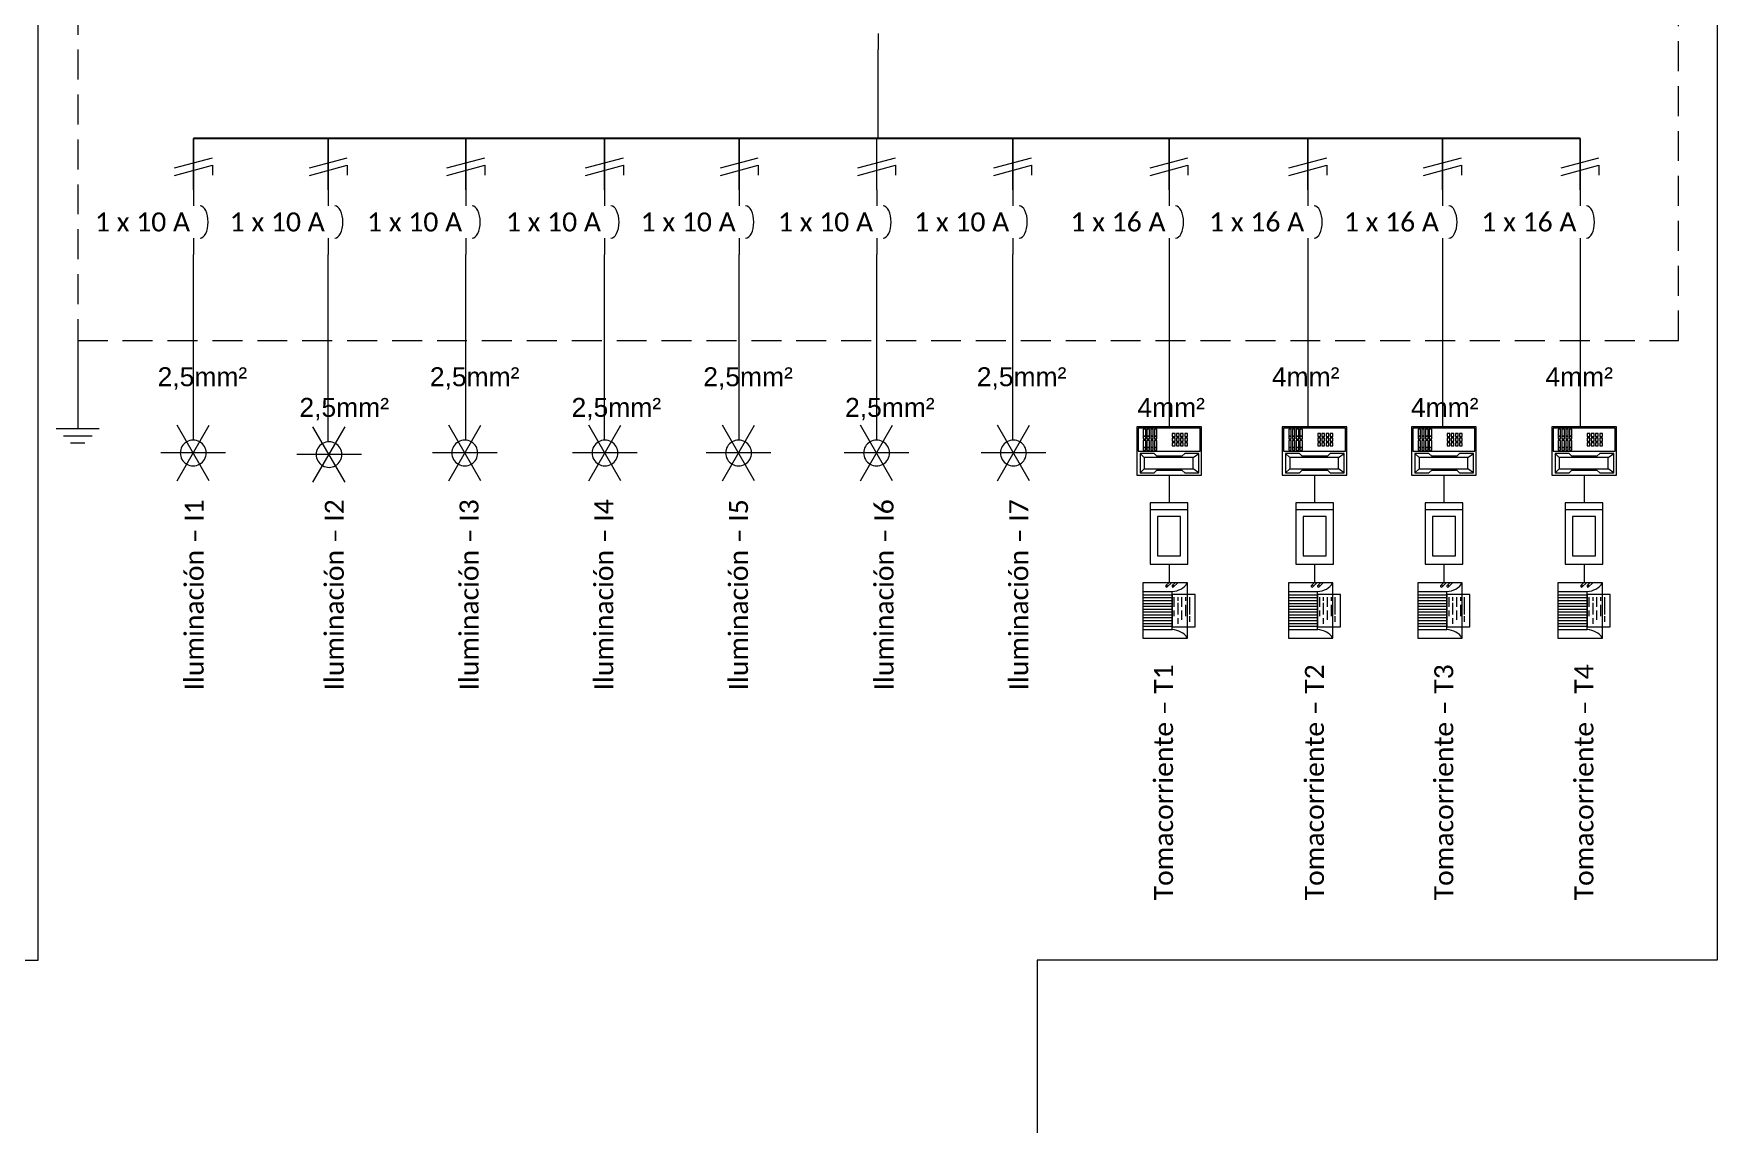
# Model space of a CAD drawing. Header units: inches. Extents: x 53 to 841, y 55 to 416.
# Drawn here: x 198.8 to 339.4, y 146.7 to 237.8 of the extents above; entities that cross this region are included whole.
import ezdxf

# ---------------------------------------------------------------- set-up
doc = ezdxf.new("R2010")
doc.units = ezdxf.units.IN
doc.header["$MEASUREMENT"] = 0
doc.linetypes.add('DASHED', pattern=[0.75, 0.5, -0.25])
for name, color, linetype in [('CONECTOR', 7, 'Continuous'), ('CONEX__ELÉCTRICAS_COMUNICACIÓN', 7, 'Continuous'), ('ELECTRICIDAD', 7, 'Continuous'), ('EQUIPO', 7, 'Continuous')]:
    doc.layers.add(name, color=color, linetype=linetype)
doc.styles.get("Standard").update_dxf_attribs({"font": 'arial.ttf'})

msp = doc.modelspace()

# ---------------------------------------------------------------- linework, layer by layer
at = {"lineweight": 30}
msp.add_line((327.93, 229), (212.16, 229), dxfattribs=at)
for p, q in [((212.16, 224.73), (212.16, 229)), ((223.41, 224.73), (223.41, 229)), ((234.89, 224.73), (234.89, 229)), ((246.48, 224.73), (246.48, 229)), ((257.73, 224.73), (257.73, 229)), ((280.56, 224.73), (280.56, 229)), ((293.61, 224.73), (293.61, 229)), ((305.2, 224.73), (305.2, 229)), ((316.45, 224.73), (316.45, 229)), ((327.93, 224.73), (327.93, 229))]:
    msp.add_line(p, q)
at = {"lineweight": 13}
for p, q in [((210.58, 226.56), (213.74, 227.4)), ((210.58, 225.92), (213.74, 226.77)), ((213.74, 226.77), (213.74, 225.96)), ((221.83, 226.56), (224.99, 227.4)), ((221.83, 225.92), (224.99, 226.77)), ((224.99, 226.77), (224.99, 225.96)), ((233.31, 226.56), (236.47, 227.4)), ((233.31, 225.92), (236.47, 226.77)), ((236.47, 226.77), (236.47, 225.96)), ((244.9, 226.56), (248.05, 227.4)), ((244.9, 225.92), (248.05, 226.77)), ((248.05, 226.77), (248.05, 225.96)), ((256.15, 226.56), (259.3, 227.4)), ((256.15, 225.92), (259.3, 226.77)), ((259.3, 226.77), (259.3, 225.96)), ((267.62, 226.56), (270.78, 227.4)), ((267.62, 225.92), (270.78, 226.77)), ((270.78, 226.77), (270.78, 225.96)), ((278.98, 226.56), (282.14, 227.4)), ((278.98, 225.92), (282.14, 226.77)), ((282.14, 226.77), (282.14, 225.96)), ((292.03, 226.56), (295.19, 227.4)), ((292.03, 225.92), (295.19, 226.77)), ((295.19, 226.77), (295.19, 225.96)), ((303.62, 226.56), (306.78, 227.4)), ((303.62, 225.92), (306.78, 226.77)), ((306.78, 226.77), (306.78, 225.96)), ((314.87, 226.56), (318.03, 227.4)), ((314.87, 225.92), (318.03, 226.77)), ((318.03, 226.77), (318.03, 225.96)), ((326.35, 226.56), (329.5, 227.4)), ((326.35, 225.92), (329.5, 226.77)), ((329.5, 226.77), (329.5, 225.96))]:
    msp.add_line(p, q, dxfattribs=at)
at = {"color": 165, "linetype": 'DASHED', "lineweight": 13, "ltscale": 5}
msp.add_lwpolyline([(202.49, 212.13), (336.14, 212.13), (336.14, 247.68), (202.49, 247.68)], close=True, dxfattribs=at)
at = {"layer": 'CONECTOR', "linetype": 'Continuous', "lineweight": 13}
for p, q in [((212.16, 203.81), (212.16, 219.33)), ((223.41, 203.68), (223.41, 219.33)), ((234.89, 203.81), (234.89, 219.33)), ((246.48, 203.81), (246.48, 219.33)), ((257.73, 203.81), (257.73, 219.33)), ((269.2, 203.81), (269.2, 219.33)), ((280.56, 203.81), (280.56, 219.33)), ((293.61, 219.33), (293.61, 204.93)), ((305.2, 219.33), (305.2, 204.93)), ((316.45, 219.33), (316.45, 204.93)), ((327.93, 219.33), (327.93, 204.93)), ((293.61, 200.88), (293.61, 198.58)), ((305.76, 200.88), (305.76, 198.58)), ((316.56, 200.88), (316.56, 198.58)), ((328.26, 200.88), (328.26, 198.58)), ((293.61, 193.45), (293.61, 191.89)), ((305.76, 193.45), (305.76, 191.89)), ((316.56, 193.45), (316.56, 191.89)), ((328.26, 193.45), (328.26, 191.89))]:
    msp.add_line(p, q, dxfattribs=at)
at = {"layer": 'CONECTOR', "color": 140, "linetype": 'Continuous', "lineweight": 13}
for points in [[(136.04, 131.13), (136.04, 160.38), (199.19, 160.38), (199.19, 291.06), (232.34, 291.06), (232.34, 328.23)], [(267.89, 328.23), (267.89, 280.98), (339.39, 280.98), (339.39, 160.38), (282.6, 160.38), (282.6, 131.13)]]:
    msp.add_lwpolyline(points, dxfattribs=at)
at = {"layer": 'CONECTOR', "linetype": 'Continuous', "lineweight": 13}
msp.add_lwpolyline([(269.2, 224.73), (269.2, 229.01), (269.31, 229.01), (269.31, 236.43)], dxfattribs=at)
at = {"layer": 'CONEX__ELÉCTRICAS_COMUNICACIÓN', "color": 7, "linetype": 'Continuous', "lineweight": 13}
for p, q in [((291.19, 202.71), (291.54, 202.36)), ((295.62, 202.36), (296.09, 202.71)), ((303.34, 202.71), (303.69, 202.36)), ((307.77, 202.36), (308.24, 202.71)), ((314.14, 202.71), (314.49, 202.36)), ((318.57, 202.36), (319.04, 202.71)), ((325.84, 202.71), (326.19, 202.36)), ((330.27, 202.36), (330.74, 202.71)), ((291.19, 201.07), (291.54, 201.42)), ((296.09, 201.07), (295.62, 201.42)), ((303.34, 201.07), (303.69, 201.42)), ((308.24, 201.07), (307.77, 201.42)), ((314.14, 201.07), (314.49, 201.42)), ((319.04, 201.07), (318.57, 201.42)), ((325.84, 201.07), (326.19, 201.42)), ((330.74, 201.07), (330.27, 201.42))]:
    msp.add_line(p, q, dxfattribs=at)
for points in [[(296.31, 200.88), (296.31, 204.93), (290.91, 204.93), (290.91, 200.88)], [(296.2, 202.9), (296.2, 204.8), (291.03, 204.8), (291.03, 202.9)], [(291.66, 204.15), (291.66, 204.74), (291.45, 204.74), (291.45, 204.15)], [(291.66, 203.91), (291.66, 204.15), (291.45, 204.15), (291.45, 203.91)], [(291.97, 204.15), (291.97, 204.74), (291.76, 204.74), (291.76, 204.15)], [(291.97, 203.91), (291.97, 204.15), (291.76, 204.15), (291.76, 203.91)], [(292.29, 204.15), (292.29, 204.74), (292.08, 204.74), (292.08, 204.15)], [(292.29, 203.91), (292.29, 204.15), (292.08, 204.15), (292.08, 203.91)], [(292.6, 204.15), (292.6, 204.74), (292.39, 204.74), (292.39, 204.15)], [(292.6, 203.91), (292.6, 204.15), (292.39, 204.15), (292.39, 203.91)], [(294.11, 204.11), (294.11, 204.37), (293.88, 204.37), (293.88, 204.11)], [(294.11, 203.72), (294.11, 203.98), (293.88, 203.98), (293.88, 203.72)], [(294.45, 204.11), (294.45, 204.37), (294.22, 204.37), (294.22, 204.11)], [(294.45, 203.72), (294.45, 203.98), (294.22, 203.98), (294.22, 203.72)], [(294.8, 204.11), (294.8, 204.37), (294.57, 204.37), (294.57, 204.11)], [(294.8, 203.72), (294.8, 203.98), (294.57, 203.98), (294.57, 203.72)], [(295.15, 204.11), (295.15, 204.37), (294.92, 204.37), (294.92, 204.11)], [(295.15, 203.72), (295.15, 203.98), (294.92, 203.98), (294.92, 203.72)], [(308.46, 200.88), (308.46, 204.93), (303.06, 204.93), (303.06, 200.88)], [(308.35, 202.9), (308.35, 204.8), (303.18, 204.8), (303.18, 202.9)], [(303.81, 204.15), (303.81, 204.74), (303.6, 204.74), (303.6, 204.15)], [(303.81, 203.91), (303.81, 204.15), (303.6, 204.15), (303.6, 203.91)], [(304.12, 204.15), (304.12, 204.74), (303.91, 204.74), (303.91, 204.15)], [(304.12, 203.91), (304.12, 204.15), (303.91, 204.15), (303.91, 203.91)], [(304.44, 204.15), (304.44, 204.74), (304.23, 204.74), (304.23, 204.15)], [(304.44, 203.91), (304.44, 204.15), (304.23, 204.15), (304.23, 203.91)], [(304.75, 204.15), (304.75, 204.74), (304.54, 204.74), (304.54, 204.15)], [(304.75, 203.91), (304.75, 204.15), (304.54, 204.15), (304.54, 203.91)], [(306.26, 204.11), (306.26, 204.37), (306.03, 204.37), (306.03, 204.11)], [(306.26, 203.72), (306.26, 203.98), (306.03, 203.98), (306.03, 203.72)], [(306.6, 204.11), (306.6, 204.37), (306.37, 204.37), (306.37, 204.11)], [(306.6, 203.72), (306.6, 203.98), (306.37, 203.98), (306.37, 203.72)], [(306.95, 204.11), (306.95, 204.37), (306.72, 204.37), (306.72, 204.11)], [(306.95, 203.72), (306.95, 203.98), (306.72, 203.98), (306.72, 203.72)], [(307.3, 204.11), (307.3, 204.37), (307.07, 204.37), (307.07, 204.11)], [(307.3, 203.72), (307.3, 203.98), (307.07, 203.98), (307.07, 203.72)], [(319.26, 200.88), (319.26, 204.93), (313.86, 204.93), (313.86, 200.88)], [(319.15, 202.9), (319.15, 204.8), (313.98, 204.8), (313.98, 202.9)], [(314.61, 204.15), (314.61, 204.74), (314.4, 204.74), (314.4, 204.15)], [(314.61, 203.91), (314.61, 204.15), (314.4, 204.15), (314.4, 203.91)], [(314.92, 204.15), (314.92, 204.74), (314.71, 204.74), (314.71, 204.15)], [(314.92, 203.91), (314.92, 204.15), (314.71, 204.15), (314.71, 203.91)], [(315.24, 204.15), (315.24, 204.74), (315.03, 204.74), (315.03, 204.15)], [(315.24, 203.91), (315.24, 204.15), (315.03, 204.15), (315.03, 203.91)], [(315.55, 204.15), (315.55, 204.74), (315.34, 204.74), (315.34, 204.15)], [(315.55, 203.91), (315.55, 204.15), (315.34, 204.15), (315.34, 203.91)], [(317.06, 204.11), (317.06, 204.37), (316.83, 204.37), (316.83, 204.11)], [(317.06, 203.72), (317.06, 203.98), (316.83, 203.98), (316.83, 203.72)], [(317.4, 204.11), (317.4, 204.37), (317.17, 204.37), (317.17, 204.11)], [(317.4, 203.72), (317.4, 203.98), (317.17, 203.98), (317.17, 203.72)], [(317.75, 204.11), (317.75, 204.37), (317.52, 204.37), (317.52, 204.11)], [(317.75, 203.72), (317.75, 203.98), (317.52, 203.98), (317.52, 203.72)], [(318.1, 204.11), (318.1, 204.37), (317.87, 204.37), (317.87, 204.11)], [(318.1, 203.72), (318.1, 203.98), (317.87, 203.98), (317.87, 203.72)], [(330.96, 200.88), (330.96, 204.93), (325.56, 204.93), (325.56, 200.88)], [(330.85, 202.9), (330.85, 204.8), (325.68, 204.8), (325.68, 202.9)], [(326.31, 204.15), (326.31, 204.74), (326.1, 204.74), (326.1, 204.15)], [(326.31, 203.91), (326.31, 204.15), (326.1, 204.15), (326.1, 203.91)], [(326.62, 204.15), (326.62, 204.74), (326.41, 204.74), (326.41, 204.15)], [(326.62, 203.91), (326.62, 204.15), (326.41, 204.15), (326.41, 203.91)], [(326.94, 204.15), (326.94, 204.74), (326.73, 204.74), (326.73, 204.15)], [(326.94, 203.91), (326.94, 204.15), (326.73, 204.15), (326.73, 203.91)], [(327.25, 204.15), (327.25, 204.74), (327.04, 204.74), (327.04, 204.15)], [(327.25, 203.91), (327.25, 204.15), (327.04, 204.15), (327.04, 203.91)], [(328.76, 204.11), (328.76, 204.37), (328.53, 204.37), (328.53, 204.11)], [(328.76, 203.72), (328.76, 203.98), (328.53, 203.98), (328.53, 203.72)], [(329.1, 204.11), (329.1, 204.37), (328.87, 204.37), (328.87, 204.11)], [(329.1, 203.72), (329.1, 203.98), (328.87, 203.98), (328.87, 203.72)], [(329.45, 204.11), (329.45, 204.37), (329.22, 204.37), (329.22, 204.11)], [(329.45, 203.72), (329.45, 203.98), (329.22, 203.98), (329.22, 203.72)], [(329.8, 204.11), (329.8, 204.37), (329.57, 204.37), (329.57, 204.11)], [(329.8, 203.72), (329.8, 203.98), (329.57, 203.98), (329.57, 203.72)], [(294.92, 202.71), (294.69, 202.48), (292.59, 202.48), (292.36, 202.71), (291.19, 202.71), (291.19, 201.07), (292.36, 201.07), (292.59, 201.3), (294.69, 201.3), (294.92, 201.07), (296.09, 201.07), (296.09, 202.71)], [(291.66, 203.2), (291.66, 203.79), (291.45, 203.79), (291.45, 203.2)], [(291.66, 202.97), (291.66, 203.2), (291.45, 203.2), (291.45, 202.97)], [(291.97, 203.2), (291.97, 203.79), (291.76, 203.79), (291.76, 203.2)], [(291.97, 202.97), (291.97, 203.2), (291.76, 203.2), (291.76, 202.97)], [(292.29, 203.2), (292.29, 203.79), (292.08, 203.79), (292.08, 203.2)], [(292.29, 202.97), (292.29, 203.2), (292.08, 203.2), (292.08, 202.97)], [(292.6, 203.2), (292.6, 203.79), (292.39, 203.79), (292.39, 203.2)], [(292.6, 202.97), (292.6, 203.2), (292.39, 203.2), (292.39, 202.97)], [(294.11, 203.33), (294.11, 203.59), (293.88, 203.59), (293.88, 203.33)], [(294.45, 203.33), (294.45, 203.59), (294.22, 203.59), (294.22, 203.33)], [(294.8, 203.33), (294.8, 203.59), (294.57, 203.59), (294.57, 203.33)], [(295.15, 203.33), (295.15, 203.59), (294.92, 203.59), (294.92, 203.33)], [(307.07, 202.71), (306.84, 202.48), (304.74, 202.48), (304.51, 202.71), (303.34, 202.71), (303.34, 201.07), (304.51, 201.07), (304.74, 201.3), (306.84, 201.3), (307.07, 201.07), (308.24, 201.07), (308.24, 202.71)], [(303.81, 203.2), (303.81, 203.79), (303.6, 203.79), (303.6, 203.2)], [(303.81, 202.97), (303.81, 203.2), (303.6, 203.2), (303.6, 202.97)], [(304.12, 203.2), (304.12, 203.79), (303.91, 203.79), (303.91, 203.2)], [(304.12, 202.97), (304.12, 203.2), (303.91, 203.2), (303.91, 202.97)], [(304.44, 203.2), (304.44, 203.79), (304.23, 203.79), (304.23, 203.2)], [(304.44, 202.97), (304.44, 203.2), (304.23, 203.2), (304.23, 202.97)], [(304.75, 203.2), (304.75, 203.79), (304.54, 203.79), (304.54, 203.2)], [(304.75, 202.97), (304.75, 203.2), (304.54, 203.2), (304.54, 202.97)], [(306.26, 203.33), (306.26, 203.59), (306.03, 203.59), (306.03, 203.33)], [(306.6, 203.33), (306.6, 203.59), (306.37, 203.59), (306.37, 203.33)], [(306.95, 203.33), (306.95, 203.59), (306.72, 203.59), (306.72, 203.33)], [(307.3, 203.33), (307.3, 203.59), (307.07, 203.59), (307.07, 203.33)], [(317.87, 202.71), (317.64, 202.48), (315.54, 202.48), (315.31, 202.71), (314.14, 202.71), (314.14, 201.07), (315.31, 201.07), (315.54, 201.3), (317.64, 201.3), (317.87, 201.07), (319.04, 201.07), (319.04, 202.71)], [(314.61, 203.2), (314.61, 203.79), (314.4, 203.79), (314.4, 203.2)], [(314.61, 202.97), (314.61, 203.2), (314.4, 203.2), (314.4, 202.97)], [(314.92, 203.2), (314.92, 203.79), (314.71, 203.79), (314.71, 203.2)], [(314.92, 202.97), (314.92, 203.2), (314.71, 203.2), (314.71, 202.97)], [(315.24, 203.2), (315.24, 203.79), (315.03, 203.79), (315.03, 203.2)], [(315.24, 202.97), (315.24, 203.2), (315.03, 203.2), (315.03, 202.97)], [(315.55, 203.2), (315.55, 203.79), (315.34, 203.79), (315.34, 203.2)], [(315.55, 202.97), (315.55, 203.2), (315.34, 203.2), (315.34, 202.97)], [(317.06, 203.33), (317.06, 203.59), (316.83, 203.59), (316.83, 203.33)], [(317.4, 203.33), (317.4, 203.59), (317.17, 203.59), (317.17, 203.33)], [(317.75, 203.33), (317.75, 203.59), (317.52, 203.59), (317.52, 203.33)], [(318.1, 203.33), (318.1, 203.59), (317.87, 203.59), (317.87, 203.33)], [(329.57, 202.71), (329.34, 202.48), (327.24, 202.48), (327.01, 202.71), (325.84, 202.71), (325.84, 201.07), (327.01, 201.07), (327.24, 201.3), (329.34, 201.3), (329.57, 201.07), (330.74, 201.07), (330.74, 202.71)], [(326.31, 203.2), (326.31, 203.79), (326.1, 203.79), (326.1, 203.2)], [(326.31, 202.97), (326.31, 203.2), (326.1, 203.2), (326.1, 202.97)], [(326.62, 203.2), (326.62, 203.79), (326.41, 203.79), (326.41, 203.2)], [(326.62, 202.97), (326.62, 203.2), (326.41, 203.2), (326.41, 202.97)], [(326.94, 203.2), (326.94, 203.79), (326.73, 203.79), (326.73, 203.2)], [(326.94, 202.97), (326.94, 203.2), (326.73, 203.2), (326.73, 202.97)], [(327.25, 203.2), (327.25, 203.79), (327.04, 203.79), (327.04, 203.2)], [(327.25, 202.97), (327.25, 203.2), (327.04, 203.2), (327.04, 202.97)], [(328.76, 203.33), (328.76, 203.59), (328.53, 203.59), (328.53, 203.33)], [(329.1, 203.33), (329.1, 203.59), (328.87, 203.59), (328.87, 203.33)], [(329.45, 203.33), (329.45, 203.59), (329.22, 203.59), (329.22, 203.33)], [(329.8, 203.33), (329.8, 203.59), (329.57, 203.59), (329.57, 203.33)], [(295.62, 201.42), (295.62, 202.36), (291.54, 202.36), (291.54, 201.42)], [(307.77, 201.42), (307.77, 202.36), (303.69, 202.36), (303.69, 201.42)], [(318.57, 201.42), (318.57, 202.36), (314.49, 202.36), (314.49, 201.42)], [(330.27, 201.42), (330.27, 202.36), (326.19, 202.36), (326.19, 201.42)]]:
    msp.add_lwpolyline(points, close=True, dxfattribs=at)
at = {"layer": 'ELECTRICIDAD', "linetype": 'Continuous', "lineweight": 13}
for p, q in [((269.31, 237.78), (269.31, 236.43)), ((212.16, 224.73), (212.16, 223.38)), ((223.41, 224.73), (223.41, 223.38)), ((234.89, 224.73), (234.89, 223.38)), ((246.48, 224.73), (246.48, 223.38)), ((257.73, 224.73), (257.73, 223.38)), ((269.2, 224.73), (269.2, 223.38)), ((280.56, 224.73), (280.56, 223.38)), ((293.61, 224.73), (293.61, 223.38)), ((305.2, 224.73), (305.2, 223.38)), ((316.45, 224.73), (316.45, 223.38)), ((327.93, 224.73), (327.93, 223.38)), ((212.16, 220.68), (212.16, 219.33)), ((223.41, 220.68), (223.41, 219.33)), ((234.89, 220.68), (234.89, 219.33)), ((246.48, 220.68), (246.48, 219.33)), ((257.73, 220.68), (257.73, 219.33)), ((269.2, 220.68), (269.2, 219.33)), ((280.56, 220.68), (280.56, 219.33)), ((293.61, 220.68), (293.61, 219.33)), ((305.2, 220.68), (305.2, 219.33)), ((316.45, 220.68), (316.45, 219.33)), ((327.93, 220.68), (327.93, 219.33)), ((213.47, 200.42), (210.79, 205.06)), ((210.79, 200.42), (213.47, 205.06)), ((224.81, 200.29), (222.13, 204.93)), ((222.13, 200.29), (224.81, 204.93)), ((236.15, 200.42), (233.47, 205.06)), ((233.47, 200.42), (236.15, 205.06)), ((247.85, 200.42), (245.17, 205.06)), ((245.17, 200.42), (247.85, 205.06)), ((259.01, 200.42), (256.33, 205.06)), ((256.33, 200.42), (259.01, 205.06)), ((270.53, 200.42), (267.85, 205.06)), ((267.85, 200.42), (270.53, 205.06)), ((281.96, 200.42), (279.28, 205.06)), ((279.28, 200.42), (281.96, 205.06))]:
    msp.add_line(p, q, dxfattribs=at)
at = {"layer": 'ELECTRICIDAD', "color": 118, "linetype": 'Continuous', "lineweight": 13}
for p, q in [((202.49, 212.58), (202.49, 204.78)), ((200.69, 204.78), (204.29, 204.78)), ((201.29, 204.18), (203.69, 204.18)), ((201.89, 203.58), (203.09, 203.58))]:
    msp.add_line(p, q, dxfattribs=at)
at = {"layer": 'ELECTRICIDAD', "linetype": 'Continuous', "lineweight": 13}
for points in [[(214.83, 202.74), (212.13, 202.74), (209.43, 202.74)], [(226.17, 202.61), (223.47, 202.61), (220.77, 202.61)], [(237.51, 202.74), (234.81, 202.74), (232.11, 202.74)], [(249.21, 202.74), (246.51, 202.74), (243.81, 202.74)], [(260.37, 202.74), (257.67, 202.74), (254.97, 202.74)], [(271.89, 202.74), (269.19, 202.74), (266.49, 202.74)], [(283.32, 202.74), (280.62, 202.74), (277.92, 202.74)]]:
    msp.add_lwpolyline(points, dxfattribs=at)
for centre, major_axis, ratio, start_param, end_param in [((212.7, 222.03), (0, -1.35), 0.5, 1.570796, 3.141593), ((223.95, 222.03), (0, -1.35), 0.5, 1.570796, 3.141593), ((235.42, 222.03), (0, -1.35), 0.5, 1.570796, 3.141593), ((247.01, 222.03), (0, -1.35), 0.5, 1.570796, 3.141593), ((258.26, 222.03), (0, -1.35), 0.5, 1.570796, 3.141593), ((269.73, 222.03), (0, -1.35), 0.5, 1.570796, 3.141593), ((281.1, 222.03), (0, -1.35), 0.5, 1.570796, 3.141593), ((294.15, 222.03), (0, -1.35), 0.5, 1.570796, 3.141593), ((305.73, 222.03), (0, -1.35), 0.5, 1.570796, 3.141593), ((316.98, 222.03), (0, -1.35), 0.5, 1.570796, 3.141593), ((328.46, 222.03), (0, -1.35), 0.5, 1.570796, 3.141593), ((212.7, 222.03), (0, -1.35), 0.5, 0, 1.570796), ((223.95, 222.03), (0, -1.35), 0.5, 0, 1.570796), ((235.42, 222.03), (0, -1.35), 0.5, 0, 1.570796), ((247.01, 222.03), (0, -1.35), 0.5, 0, 1.570796), ((258.26, 222.03), (0, -1.35), 0.5, 0, 1.570796), ((269.73, 222.03), (0, -1.35), 0.5, 0, 1.570796), ((281.1, 222.03), (0, -1.35), 0.5, 0, 1.570796), ((294.15, 222.03), (0, -1.35), 0.5, 0, 1.570796), ((305.73, 222.03), (0, -1.35), 0.5, 0, 1.570796), ((316.98, 222.03), (0, -1.35), 0.5, 0, 1.570796), ((328.46, 222.03), (0, -1.35), 0.5, 0, 1.570796), ((212.13, 202.74), (1.08, 0), 0.989743, 0, 3.141593), ((212.13, 202.74), (1.08, 0), 0.989743, -3.141593, 0), ((223.47, 202.61), (1.08, 0), 0.989743, 0, 3.141593), ((223.47, 202.61), (1.08, 0), 0.989743, -3.141593, 0), ((234.81, 202.74), (1.08, 0), 0.989743, 0, 3.141593), ((234.81, 202.74), (1.08, 0), 0.989743, -3.141593, 0), ((246.51, 202.74), (1.08, 0), 0.989743, 0, 3.141593), ((246.51, 202.74), (1.08, 0), 0.989743, -3.141593, 0), ((257.67, 202.74), (1.08, 0), 0.989743, 0, 3.141593), ((257.67, 202.74), (1.08, 0), 0.989743, -3.141593, 0), ((269.19, 202.74), (1.08, 0), 0.989743, 0, 3.141593), ((269.19, 202.74), (1.08, 0), 0.989743, -3.141593, 0), ((280.62, 202.74), (1.08, 0), 0.989743, 0, 3.141593), ((280.62, 202.74), (1.08, 0), 0.989743, -3.141593, 0)]:
    msp.add_ellipse(centre, major_axis=major_axis, ratio=ratio, start_param=start_param, end_param=end_param, dxfattribs=at)
at = {"layer": 'EQUIPO', "color": 7, "linetype": 'Continuous', "lineweight": 13}
for p, q in [((292.04, 198.01), (295.19, 198.01)), ((304.19, 198.01), (307.34, 198.01)), ((314.99, 198.01), (318.14, 198.01)), ((326.69, 198.01), (329.84, 198.01)), ((293.58, 191.89), (293.35, 191.66)), ((293.81, 191.89), (293.46, 191.55)), ((294.11, 191.89), (293.88, 191.66)), ((294.34, 191.89), (293.99, 191.55)), ((305.73, 191.89), (305.5, 191.66)), ((305.96, 191.89), (305.61, 191.55)), ((306.26, 191.89), (306.03, 191.66)), ((306.49, 191.89), (306.14, 191.55)), ((316.53, 191.89), (316.3, 191.66)), ((316.76, 191.89), (316.41, 191.55)), ((317.06, 191.89), (316.83, 191.66)), ((317.29, 191.89), (316.94, 191.55)), ((328.23, 191.89), (328, 191.66)), ((328.46, 191.89), (328.11, 191.55)), ((328.76, 191.89), (328.53, 191.66)), ((328.99, 191.89), (328.64, 191.55)), ((291.43, 191.17), (293.86, 191.17)), ((291.43, 190.89), (293.86, 190.89)), ((291.43, 190.66), (293.86, 190.66)), ((291.43, 190.42), (293.86, 190.42)), ((291.43, 190.18), (293.86, 190.18)), ((291.43, 189.94), (293.86, 189.94)), ((293.86, 187.99), (293.86, 191.17)), ((294.02, 190.7), (294.02, 189.9)), ((294.34, 190.7), (294.34, 190.38)), ((294.34, 190.22), (294.34, 189.26)), ((294.66, 190.7), (294.66, 189.9)), ((294.99, 190.7), (294.99, 190.38)), ((294.99, 190.06), (294.99, 189.11)), ((295.31, 190.7), (295.31, 189.26)), ((303.58, 191.17), (306.01, 191.17)), ((303.58, 190.89), (306.01, 190.89)), ((303.58, 190.66), (306.01, 190.66)), ((303.58, 190.42), (306.01, 190.42)), ((303.58, 190.18), (306.01, 190.18)), ((303.58, 189.94), (306.01, 189.94)), ((306.01, 187.99), (306.01, 191.17)), ((306.17, 190.7), (306.17, 189.9)), ((306.49, 190.7), (306.49, 190.38)), ((306.49, 190.22), (306.49, 189.26)), ((306.81, 190.7), (306.81, 189.9)), ((307.14, 190.7), (307.14, 190.38)), ((307.14, 190.06), (307.14, 189.11)), ((307.46, 190.7), (307.46, 189.26)), ((314.38, 191.17), (316.81, 191.17)), ((314.38, 190.89), (316.81, 190.89)), ((314.38, 190.66), (316.81, 190.66)), ((314.38, 190.42), (316.81, 190.42)), ((314.38, 190.18), (316.81, 190.18)), ((314.38, 189.94), (316.81, 189.94)), ((316.81, 187.99), (316.81, 191.17)), ((316.97, 190.7), (316.97, 189.9)), ((317.29, 190.7), (317.29, 190.38)), ((317.29, 190.22), (317.29, 189.26)), ((317.61, 190.7), (317.61, 189.9)), ((317.94, 190.7), (317.94, 190.38)), ((317.94, 190.06), (317.94, 189.11)), ((318.26, 190.7), (318.26, 189.26)), ((326.08, 191.17), (328.51, 191.17)), ((326.08, 190.89), (328.51, 190.89)), ((326.08, 190.66), (328.51, 190.66)), ((326.08, 190.42), (328.51, 190.42)), ((326.08, 190.18), (328.51, 190.18)), ((326.08, 189.94), (328.51, 189.94)), ((328.51, 187.99), (328.51, 191.17)), ((328.67, 190.7), (328.67, 189.9)), ((328.99, 190.7), (328.99, 190.38)), ((328.99, 190.22), (328.99, 189.26)), ((329.31, 190.7), (329.31, 189.9)), ((329.64, 190.7), (329.64, 190.38)), ((329.64, 190.06), (329.64, 189.11)), ((329.96, 190.7), (329.96, 189.26)), ((291.43, 189.7), (293.86, 189.7)), ((291.43, 189.46), (293.86, 189.46)), ((291.43, 189.22), (293.86, 189.22)), ((291.43, 188.99), (293.86, 188.99)), ((291.43, 188.75), (293.86, 188.75)), ((291.43, 188.51), (293.86, 188.51)), ((294.02, 189.58), (294.02, 189.11)), ((294.34, 188.95), (294.34, 188.47)), ((294.66, 189.58), (294.66, 188.79)), ((295.31, 189.11), (295.31, 188.63)), ((303.58, 189.7), (306.01, 189.7)), ((303.58, 189.46), (306.01, 189.46)), ((303.58, 189.22), (306.01, 189.22)), ((303.58, 188.99), (306.01, 188.99)), ((303.58, 188.75), (306.01, 188.75)), ((303.58, 188.51), (306.01, 188.51)), ((306.17, 189.58), (306.17, 189.11)), ((306.49, 188.95), (306.49, 188.47)), ((306.81, 189.58), (306.81, 188.79)), ((307.46, 189.11), (307.46, 188.63)), ((314.38, 189.7), (316.81, 189.7)), ((314.38, 189.46), (316.81, 189.46)), ((314.38, 189.22), (316.81, 189.22)), ((314.38, 188.99), (316.81, 188.99)), ((314.38, 188.75), (316.81, 188.75)), ((314.38, 188.51), (316.81, 188.51)), ((316.97, 189.58), (316.97, 189.11)), ((317.29, 188.95), (317.29, 188.47)), ((317.61, 189.58), (317.61, 188.79)), ((318.26, 189.11), (318.26, 188.63)), ((326.08, 189.7), (328.51, 189.7)), ((326.08, 189.46), (328.51, 189.46)), ((326.08, 189.22), (328.51, 189.22)), ((326.08, 188.99), (328.51, 188.99)), ((326.08, 188.75), (328.51, 188.75)), ((326.08, 188.51), (328.51, 188.51)), ((328.67, 189.58), (328.67, 189.11)), ((328.99, 188.95), (328.99, 188.47)), ((329.31, 189.58), (329.31, 188.79)), ((329.96, 189.11), (329.96, 188.63)), ((291.43, 188.27), (293.86, 188.27)), ((291.43, 187.99), (293.86, 187.99)), ((303.58, 188.27), (306.01, 188.27)), ((303.58, 187.99), (306.01, 187.99)), ((314.38, 188.27), (316.81, 188.27)), ((314.38, 187.99), (316.81, 187.99)), ((326.08, 188.27), (328.51, 188.27)), ((326.08, 187.99), (328.51, 187.99))]:
    msp.add_line(p, q, dxfattribs=at)
for points in [[(292.04, 193.45), (295.19, 193.45), (295.19, 198.58), (292.04, 198.58)], [(304.19, 193.45), (307.34, 193.45), (307.34, 198.58), (304.19, 198.58)], [(314.99, 193.45), (318.14, 193.45), (318.14, 198.58), (314.99, 198.58)], [(326.69, 193.45), (329.84, 193.45), (329.84, 198.58), (326.69, 198.58)], [(292.66, 194.14), (294.57, 194.14), (294.57, 197.44), (292.66, 197.44)], [(304.81, 194.14), (306.72, 194.14), (306.72, 197.44), (304.81, 197.44)], [(315.61, 194.14), (317.52, 194.14), (317.52, 197.44), (315.61, 197.44)], [(327.31, 194.14), (329.22, 194.14), (329.22, 197.44), (327.31, 197.44)], [(295.15, 187.28), (295.15, 191.89), (291.43, 191.89), (291.43, 187.28)], [(307.3, 187.28), (307.3, 191.89), (303.58, 191.89), (303.58, 187.28)], [(318.1, 187.28), (318.1, 191.89), (314.38, 191.89), (314.38, 187.28)], [(329.8, 187.28), (329.8, 191.89), (326.08, 191.89), (326.08, 187.28)], [(295.79, 190.93), (293.86, 190.93), (293.86, 188.23), (295.79, 188.23)], [(307.94, 190.93), (306.01, 190.93), (306.01, 188.23), (307.94, 188.23)], [(318.74, 190.93), (316.81, 190.93), (316.81, 188.23), (318.74, 188.23)], [(330.44, 190.93), (328.51, 190.93), (328.51, 188.23), (330.44, 188.23)]]:
    msp.add_lwpolyline(points, close=True, dxfattribs=at)
for centre, major_axis, ratio, start_param, end_param in [((293.41, 191.61), (0.0808, 0), 0.984236, 0.785398, 3.926991), ((293.41, 191.61), (0.0808, 0), 0.984236, 3.926991, 7.068583), ((293.94, 191.61), (0.0808, 0), 0.984236, 0.785398, 3.926991), ((281.97, 210.23), (12.75, -18.78), 0.258983, -0.149117, 0.101972), ((293.94, 191.61), (0.0808, 0), 0.984236, 3.926991, 7.068583), ((305.56, 191.61), (0.0808, 0), 0.984236, 0.785398, 3.926991), ((305.56, 191.61), (0.0808, 0), 0.984236, 3.926991, 7.068583), ((306.09, 191.61), (0.0808, 0), 0.984236, 0.785398, 3.926991), ((294.12, 210.23), (12.75, -18.78), 0.258983, -0.149117, 0.101972), ((306.09, 191.61), (0.0808, 0), 0.984236, 3.926991, 7.068583), ((316.36, 191.61), (0.0808, 0), 0.984236, 0.785398, 3.926991), ((316.36, 191.61), (0.0808, 0), 0.984236, 3.926991, 7.068583), ((316.89, 191.61), (0.0808, 0), 0.984236, 0.785398, 3.926991), ((304.92, 210.23), (12.75, -18.78), 0.258983, -0.149117, 0.101972), ((316.89, 191.61), (0.0808, 0), 0.984236, 3.926991, 7.068583), ((328.06, 191.61), (0.0808, 0), 0.984236, 0.785398, 3.926991), ((328.06, 191.61), (0.0808, 0), 0.984236, 3.926991, 7.068583), ((328.59, 191.61), (0.0808, 0), 0.984236, 0.785398, 3.926991), ((316.62, 210.23), (12.75, -18.78), 0.258983, -0.149117, 0.101972), ((328.59, 191.61), (0.0808, 0), 0.984236, 3.926991, 7.068583), ((281.97, 168.93), (12.75, 18.78), 0.258983, -0.101972, 0.149117), ((294.12, 168.93), (12.75, 18.78), 0.258983, -0.101972, 0.149117), ((304.92, 168.93), (12.75, 18.78), 0.258983, -0.101972, 0.149117), ((316.62, 168.93), (12.75, 18.78), 0.258983, -0.101972, 0.149117)]:
    msp.add_ellipse(centre, major_axis=major_axis, ratio=ratio, start_param=start_param, end_param=end_param, dxfattribs=at)

# ---------------------------------------------------------------- texts
at = {"char_height": 1.58, "attachment_point": 1}
for s, heights, insert in [('2,5mm²', [-1.9], (209.16, 209.9)), ('2,5mm²', [-1.9], (231.89, 209.9)), ('2,5mm²', [-1.9], (254.72, 209.9)), ('2,5mm²', [-1.9], (277.56, 209.9)), ('4mm²', [-1.58], (302.2, 209.9)), ('4mm²', [-1.58], (325.04, 209.9)), ('2,5mm²', [-1.9], (221, 207.34)), ('2,5mm²', [-1.9], (243.72, 207.34)), ('2,5mm²', [-1.9], (266.56, 207.34)), ('4mm²', [-1.58], (290.97, 207.34)), ('4mm²', [-1.58], (313.81, 207.34))]:
    msp.add_mtext_dynamic_manual_height_columns(s, width=5.1385, gutter_width=1, heights=heights, dxfattribs=dict(at, insert=insert))
at = {"lineweight": 13, "char_height": 1.4287, "attachment_point": 5, "rotation": 90}
for s, insert, width in [('\\C7;\\fCalibri|b0|i0|;\\H1.5874757766724;Iluminación – I1', (212.22, 190.89), 16.2), ('\\C7;\\fCalibri|b0|i0|;\\H1.5874757766724;Iluminación – I2', (223.92, 190.89), 16.2), ('\\C7;\\fCalibri|b0|i0|;\\H1.5874757766724;Iluminación – I3', (235.17, 190.89), 16.2), ('\\C7;\\fCalibri|b0|i0|;\\H1.5874757766724;Iluminación – I4', (246.42, 190.89), 16.2), ('\\C7;\\fCalibri|b0|i0|;\\H1.5874757766724;Iluminación – I5', (257.67, 190.89), 16.2), ('\\C7;\\fCalibri|b0|i0|;\\H1.5874757766724;Iluminación – I6', (269.82, 190.89), 16.2), ('\\C7;\\fCalibri|b0|i0|;\\H1.5874757766724;Iluminación – I7', (281.07, 190.89), 16.2), ('\\C7;\\fCalibri|b0|i0|;\\H1.5874757766724;Tomacorriente – T1', (293.16, 175.23), 20.7), ('\\C7;\\fCalibri|b0|i0|;\\H1.5874757766724;Tomacorriente – T2', (305.76, 175.23), 20.7), ('\\C7;\\fCalibri|b0|i0|;\\H1.5874757766724;Tomacorriente – T3', (316.56, 175.23), 20.7), ('\\C7;\\fCalibri|b0|i0|;\\H1.5874757766724;Tomacorriente – T4', (328.26, 175.23), 20.7)]:
    msp.add_mtext(s, dxfattribs=dict(at, insert=insert, width=width))
at = {"layer": 'ELECTRICIDAD', "lineweight": 13, "char_height": 1.4287, "attachment_point": 5}
for s, insert, width in [('{\\fCalibri|b0|i0|c0|p34;\\H1.1111x;\\C7;1 x 10 A}', (207.9, 222.03), 13.4746), ('{\\fCalibri|b0|i0|c0|p34;\\H1.1111x;\\C7;1 x 10 A}', (219.15, 222.03), 13.4746), ('{\\fCalibri|b0|i0|c0|p34;\\H1.1111x;\\C7;1 x 10 A}', (230.62, 222.03), 13.4746), ('{\\fCalibri|b0|i0|c0|p34;\\H1.1111x;\\C7;1 x 10 A}', (242.21, 222.03), 13.4746), ('{\\fCalibri|b0|i0|c0|p34;\\H1.1111x;\\C7;1 x 10 A}', (253.46, 222.03), 13.4746), ('{\\fCalibri|b0|i0|c0|p34;\\H1.1111x;\\C7;1 x 10 A}', (264.93, 222.03), 13.4746), ('{\\fCalibri|b0|i0|c0|p34;\\H1.1111x;\\C7;1 x 10 A}', (276.3, 222.03), 13.4746), ('{\\fCalibri|b0|i0|c0|p34;\\H1.1111x;\\C7;1 x 16 A}', (289.35, 222.03), 12.6626), ('{\\fCalibri|b0|i0|c0|p34;\\H1.1111x;\\C7;1 x 16 A}', (300.93, 222.03), 12.6626), ('{\\fCalibri|b0|i0|c0|p34;\\H1.1111x;\\C7;1 x 16 A}', (312.18, 222.03), 12.6626), ('{\\fCalibri|b0|i0|c0|p34;\\H1.1111x;\\C7;1 x 16 A}', (323.66, 222.03), 12.6626)]:
    msp.add_mtext(s, dxfattribs=dict(at, insert=insert, width=width))

doc.saveas('drawing.dxf')
